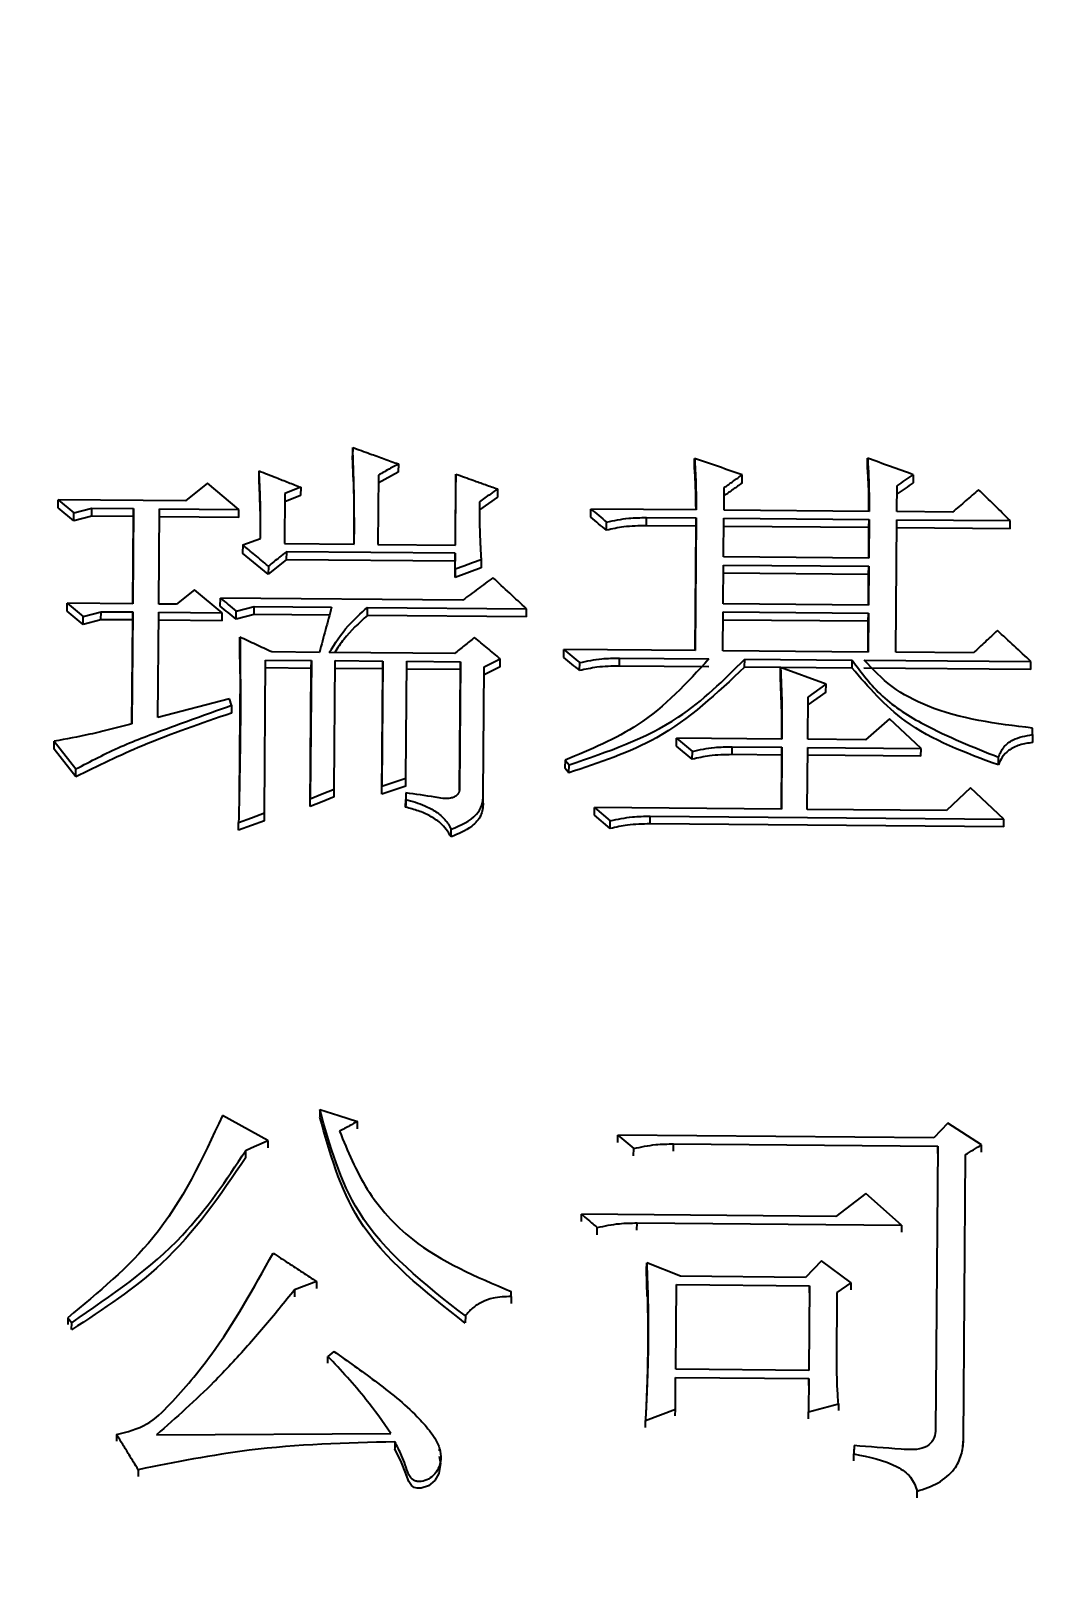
# Model space of a CAD drawing. Header units: millimetres. Extents: x 1726 to 4771, y 590 to 2743.
# Drawn here: x 2483.24 to 2488.79, y 2292.68 to 2301.04 of the extents above; entities that cross this region are included whole.
import ezdxf

# ---------------------------------------------------------------- set-up
doc = ezdxf.new("R2010")
doc.units = ezdxf.units.MM
doc.layers.add('AM_5', color=3, linetype='Continuous', lineweight=25)
doc.styles.add('SLDTEXTSTYLE1', font='txt.shx', dxfattribs={"width": 0.7, "bigfont": 'gbcbig.shx'})
doc.dimstyles.new('SLDDIMSTYLE12$0', dxfattribs={"dimtxt": 12, "dimasz": 10, "dimexe": 0, "dimexo": 0.0625, "dimgap": 0.875, "dimtad": 1, "dimdec": 1, "dimlfac": 1.8, "dimrnd": 1e-09, "dimzin": 12, "dimdsep": 46, "dimtxsty": 'SLDTEXTSTYLE1', "dimcen": 0.09, "dimdle": 8.16, "dimclrd": 3, "dimclre": 3, "dimadec": 0, "dimazin": 3, "dimtfac": 1, "dimtdec": 1, "dimtofl": 0, "dimtmove": 0, "dimatfit": 3, "dimfxl": 0, "dimfrac": 2, "dimtolj": 1, "dimlwd": 5, "dimlwe": 5, "dimarcsym": 0})

# ---------------------------------------------------------------- blocks, each defined once
blk = doc.blocks.new('*D50')
at = {"layer": 'AM_5', "color": 3, "lineweight": 5, "transparency": 16777216}
blk.add_line((2709.5179, 2483.6796), (2315.1182, 2483.6796), dxfattribs=at)
at = {"layer": 'AM_5', "color": 3, "linetype": 'Continuous', "lineweight": 5, "transparency": 16777216}
for p, q in [((2315.1182, 2473.6796), (2315.1182, 2159.8939)), ((2721.1936, 2149.8939), (2315.1182, 2149.8939))]:
    blk.add_line(p, q, dxfattribs=at)
at = {"layer": 'AM_5', "color": 3, "transparency": 16777216}
for points in [[(2313.4515, 2473.6796), (2316.7848, 2473.6796), (2315.1182, 2483.6796)], [(2313.4515, 2159.8939), (2316.7848, 2159.8939), (2315.1182, 2149.8939)]]:
    blk.add_solid(points, dxfattribs=at)
at = {"layer": 'Defpoints', "color": 0, "transparency": 16777216}
for p in [(2709.5804, 2483.6796), (2315.1182, 2149.8939), (2721.2561, 2149.8939)]:
    blk.add_point(p, dxfattribs=at)
at = {"layer": 'AM_5', "color": 0, "transparency": 16777216, "insert": (2300.5289, 2316.7867), "char_height": 12, "attachment_point": 5, "rotation": 90, "style": 'SLDTEXTSTYLE1'}
blk.add_mtext('\\A1;{\\H2.28571x;335}', dxfattribs=at)

msp = doc.modelspace()

# ---------------------------------------------------------------- linework, layer by layer
at = {"color": 7, "linetype": 'Continuous', "lineweight": 25}
for p, q in [((2484.9903, 2298.7758), (2484.9898, 2298.731)), ((2484.9938, 2298.5914), (2484.9898, 2298.731)), ((2485.2385, 2298.6861), (2485.238, 2298.6415)), ((2486.85, 2298.6718), (2486.8505, 2298.7165)), ((2487.7912, 2298.6727), (2487.7917, 2298.7175)), ((2484.1992, 2298.5808), (2484.0795, 2298.4853)), ((2484.3712, 2298.439), (2484.1992, 2298.5808)), ((2484.4805, 2298.604), (2484.481, 2298.6486)), ((2485.1298, 2298.6257), (2485.127, 2298.2483)), ((2485.238, 2298.6415), (2485.1293, 2298.5811)), ((2485.5487, 2298.2448), (2485.5513, 2298.5864)), ((2485.5488, 2298.2448), (2485.5518, 2298.631)), ((2485.5518, 2298.631), (2485.5513, 2298.5864)), ((2487.109, 2298.5822), (2487.1095, 2298.6268)), ((2488.0398, 2298.6278), (2488.0393, 2298.5832)), ((2484.6206, 2298.5247), (2484.6186, 2298.2526)), ((2484.7069, 2298.5146), (2484.6201, 2298.4803)), ((2484.7074, 2298.5591), (2484.6206, 2298.5247)), ((2484.7074, 2298.5591), (2484.7069, 2298.5146)), ((2485.7778, 2298.5057), (2485.6799, 2298.4364)), ((2485.7783, 2298.5502), (2485.7778, 2298.5057)), ((2487.0107, 2298.4347), (2487.0116, 2298.5575)), ((2487.9517, 2298.4269), (2487.9528, 2298.5672)), ((2483.3867, 2298.4467), (2483.3872, 2298.4911)), ((2483.4727, 2298.3759), (2483.3867, 2298.4467)), ((2483.3872, 2298.4911), (2483.4732, 2298.4202)), ((2484.0795, 2298.4853), (2483.3872, 2298.4911)), ((2483.4727, 2298.3759), (2483.4732, 2298.4202)), ((2483.4732, 2298.4202), (2483.5707, 2298.4457)), ((2483.5702, 2298.4014), (2483.5707, 2298.4457)), ((2483.5707, 2298.4457), (2483.7979, 2298.4438)), ((2483.7979, 2298.4438), (2483.794, 2297.9251)), ((2483.7974, 2298.3995), (2483.7979, 2298.4438)), ((2483.9346, 2297.9239), (2483.9385, 2298.4426)), ((2483.9385, 2298.4426), (2484.3712, 2298.439)), ((2486.2854, 2298.3963), (2486.2859, 2298.4407)), ((2486.8592, 2298.4359), (2486.2859, 2298.4407)), ((2487.8003, 2298.4281), (2487.0107, 2298.4347)), ((2488.2546, 2298.4243), (2487.9517, 2298.4269)), ((2483.5702, 2298.4014), (2483.4727, 2298.3759)), ((2483.7974, 2298.3995), (2483.5702, 2298.4014)), ((2483.7938, 2297.9251), (2483.7974, 2298.3995)), ((2484.3707, 2298.3947), (2483.938, 2298.3983)), ((2486.3714, 2298.3255), (2486.3719, 2298.3698)), ((2486.588, 2298.35), (2486.5884, 2298.3943)), ((2486.8584, 2298.3478), (2486.588, 2298.35)), ((2486.5884, 2298.3943), (2486.8589, 2298.3921)), ((2486.8532, 2297.6704), (2486.8584, 2298.3478)), ((2486.8589, 2298.3921), (2486.8534, 2297.6704)), ((2486.8584, 2298.3478), (2486.8589, 2298.3921)), ((2487.0087, 2298.18), (2487.0103, 2298.3908)), ((2487.7995, 2298.3399), (2487.0098, 2298.3465)), ((2487.0103, 2298.3908), (2487.8, 2298.3842)), ((2487.7982, 2298.1734), (2487.7995, 2298.3399)), ((2487.8, 2298.3842), (2487.7984, 2298.1734)), ((2487.7995, 2298.3399), (2487.8, 2298.3842)), ((2487.9459, 2297.6614), (2487.9514, 2298.383)), ((2488.5675, 2298.3336), (2487.9509, 2298.3387)), ((2487.9514, 2298.383), (2488.568, 2298.3779)), ((2488.5675, 2298.3336), (2488.568, 2298.3779)), ((2484.3914, 2298.2457), (2484.3909, 2298.2016)), ((2484.3914, 2298.2457), (2484.489, 2298.28)), ((2484.6186, 2298.2526), (2484.9972, 2298.2494)), ((2485.127, 2298.2483), (2485.5488, 2298.2448)), ((2484.5306, 2298.0863), (2484.3909, 2298.2016)), ((2484.6286, 2298.1645), (2484.5306, 2298.0863)), ((2484.6291, 2298.2085), (2484.6286, 2298.1645)), ((2485.548, 2298.1568), (2484.6286, 2298.1645)), ((2485.5485, 2298.2009), (2484.6291, 2298.2085)), ((2485.5478, 2298.113), (2485.5485, 2298.2009)), ((2485.5485, 2298.2009), (2485.548, 2298.1568)), ((2485.6889, 2298.1646), (2485.6884, 2298.1206)), ((2487.7984, 2298.1734), (2487.0087, 2298.18)), ((2484.5311, 2298.1302), (2484.5306, 2298.0863)), ((2485.5473, 2298.069), (2485.548, 2298.1568)), ((2485.6884, 2298.1206), (2485.5473, 2298.069)), ((2485.5478, 2298.113), (2485.5473, 2298.069)), ((2487.0068, 2297.9248), (2487.0084, 2298.136)), ((2487.7975, 2298.0855), (2487.0079, 2298.092)), ((2487.0084, 2298.136), (2487.798, 2298.1295)), ((2487.7963, 2297.9182), (2487.7975, 2298.0855)), ((2487.798, 2298.1295), (2487.7964, 2297.9182)), ((2487.7975, 2298.0855), (2487.798, 2298.1295)), ((2484.1299, 2298.0015), (2484.0319, 2297.9231)), ((2484.2804, 2297.877), (2484.1299, 2298.0015)), ((2483.437, 2297.928), (2483.523, 2297.8568)), ((2483.794, 2297.9251), (2483.437, 2297.928)), ((2484.0319, 2297.9231), (2483.9346, 2297.9239)), ((2484.2697, 2297.9126), (2484.2702, 2297.9563)), ((2485.5898, 2297.9454), (2484.2702, 2297.9563)), ((2484.4532, 2297.8671), (2484.4537, 2297.9108)), ((2484.4537, 2297.9108), (2484.8756, 2297.9073)), ((2487.7964, 2297.9182), (2487.0068, 2297.9248)), ((2483.5225, 2297.8132), (2483.4365, 2297.8844)), ((2483.5225, 2297.8132), (2483.523, 2297.8568)), ((2483.6201, 2297.8388), (2483.5225, 2297.8132)), ((2483.523, 2297.8568), (2483.6205, 2297.8824)), ((2483.6201, 2297.8388), (2483.6206, 2297.8824)), ((2483.7931, 2297.8374), (2483.6201, 2297.8388)), ((2483.6205, 2297.8824), (2483.7936, 2297.881)), ((2483.7888, 2297.2717), (2483.7931, 2297.8374)), ((2483.7936, 2297.881), (2483.789, 2297.2718)), ((2483.7931, 2297.8374), (2483.7936, 2297.881)), ((2483.9299, 2297.306), (2483.9342, 2297.8798)), ((2484.2799, 2297.8334), (2483.9338, 2297.8362)), ((2483.9342, 2297.8798), (2484.2804, 2297.877)), ((2484.3557, 2297.8415), (2484.3562, 2297.8851)), ((2484.4532, 2297.8671), (2484.3557, 2297.8415)), ((2484.8638, 2297.8637), (2484.4532, 2297.8671)), ((2485.0699, 2297.862), (2485.0704, 2297.9056)), ((2485.9351, 2297.8548), (2485.0699, 2297.862)), ((2485.0704, 2297.9056), (2485.9356, 2297.8985)), ((2485.9351, 2297.8548), (2485.9356, 2297.8985)), ((2487.0048, 2297.6692), (2487.0064, 2297.8808)), ((2487.7956, 2297.8306), (2487.006, 2297.8371)), ((2487.0064, 2297.8808), (2487.7961, 2297.8742)), ((2487.7943, 2297.6626), (2487.7956, 2297.8306)), ((2487.7961, 2297.8742), (2487.7945, 2297.6626)), ((2487.7956, 2297.8306), (2487.7961, 2297.8742)), ((2484.3762, 2297.7005), (2484.3767, 2297.7439)), ((2484.3771, 2297.5439), (2484.3762, 2297.7005)), ((2484.8088, 2297.6609), (2484.5492, 2297.6631)), ((2485.5444, 2297.6548), (2484.8629, 2297.6605)), ((2486.139, 2297.633), (2486.1395, 2297.6764)), ((2486.8534, 2297.6704), (2486.1395, 2297.6764)), ((2487.7945, 2297.6626), (2487.0048, 2297.6692)), ((2488.3678, 2297.6579), (2487.9459, 2297.6614)), ((2484.5101, 2296.7872), (2484.5164, 2297.6192)), ((2484.7647, 2297.5739), (2484.5159, 2297.576)), ((2484.5164, 2297.6192), (2484.7652, 2297.6172)), ((2484.7652, 2297.6172), (2484.7595, 2296.865)), ((2484.7647, 2297.5739), (2484.7652, 2297.6172)), ((2484.8897, 2296.9171), (2484.895, 2297.6161)), ((2484.895, 2297.6161), (2485.1546, 2297.6139)), ((2485.1546, 2297.6139), (2485.1494, 2296.9327)), ((2485.1541, 2297.5707), (2485.1546, 2297.6139)), ((2485.2796, 2296.9759), (2485.2844, 2297.6129)), ((2485.2844, 2297.6129), (2485.5765, 2297.6104)), ((2485.5765, 2297.6104), (2485.5711, 2296.9115)), ((2485.576, 2297.5672), (2485.5765, 2297.6104)), ((2485.7007, 2296.8838), (2485.7061, 2297.5829)), ((2485.7925, 2297.583), (2485.7056, 2297.5396)), ((2485.7925, 2297.583), (2485.7929, 2297.6263)), ((2486.225, 2297.5618), (2486.2255, 2297.605)), ((2486.4415, 2297.5864), (2486.442, 2297.6297)), ((2486.9283, 2297.5824), (2486.4415, 2297.5864)), ((2486.442, 2297.6297), (2486.9287, 2297.6257)), ((2487.123, 2297.5808), (2487.1235, 2297.6241)), ((2487.7071, 2297.5759), (2487.123, 2297.5808)), ((2487.1235, 2297.6241), (2487.7076, 2297.6192)), ((2487.3174, 2297.5351), (2487.3179, 2297.5783)), ((2487.566, 2297.488), (2487.3179, 2297.5783)), ((2487.7071, 2297.5759), (2487.7076, 2297.6192)), ((2488.6806, 2297.5678), (2487.7721, 2297.5754)), ((2487.7726, 2297.6187), (2488.6811, 2297.6111)), ((2488.6806, 2297.5678), (2488.6811, 2297.6111)), ((2484.3776, 2297.5474), (2484.3725, 2296.88)), ((2484.759, 2296.8227), (2484.7647, 2297.5739)), ((2485.1541, 2297.5707), (2484.8945, 2297.5728)), ((2485.1489, 2296.8903), (2485.1541, 2297.5707)), ((2485.576, 2297.5672), (2485.2839, 2297.5696)), ((2485.571, 2296.9109), (2485.576, 2297.5672)), ((2484.3201, 2297.4089), (2483.9299, 2297.306)), ((2484.3306, 2297.3734), (2484.3201, 2297.4089)), ((2487.4663, 2297.1881), (2487.4681, 2297.4181)), ((2487.5655, 2297.4448), (2487.4676, 2297.375)), ((2487.4681, 2297.4181), (2487.566, 2297.488)), ((2487.5655, 2297.4448), (2487.566, 2297.488)), ((2484.3306, 2297.3734), (2484.3302, 2297.3305)), ((2487.9107, 2297.2995), (2487.78, 2297.1855)), ((2488.0826, 2297.1387), (2487.9107, 2297.2995)), ((2488.6889, 2297.2134), (2488.6892, 2297.2488)), ((2483.3659, 2297.1352), (2483.3664, 2297.1779)), ((2483.3664, 2297.1779), (2483.4838, 2297.0268)), ((2486.7519, 2297.1513), (2486.7524, 2297.194)), ((2486.7524, 2297.194), (2486.8384, 2297.1225)), ((2487.3257, 2297.1893), (2486.7524, 2297.194)), ((2487.78, 2297.1855), (2487.4663, 2297.1881)), ((2488.6889, 2297.2134), (2488.6884, 2297.1706)), ((2483.4834, 2296.9843), (2483.3659, 2297.1352)), ((2486.1457, 2297.0751), (2486.1452, 2297.0325)), ((2486.1457, 2297.0751), (2486.1671, 2297.0484)), ((2486.8379, 2297.0799), (2486.7519, 2297.1513)), ((2486.8379, 2297.0799), (2486.8384, 2297.1225)), ((2487.0545, 2297.1046), (2487.0549, 2297.1473)), ((2487.3249, 2297.1023), (2487.0545, 2297.1046)), ((2487.0549, 2297.1473), (2487.3254, 2297.145)), ((2487.3227, 2296.8082), (2487.3249, 2297.1023)), ((2487.3254, 2297.145), (2487.3228, 2296.8082)), ((2487.3249, 2297.1023), (2487.3254, 2297.145)), ((2487.4634, 2296.807), (2487.466, 2297.1439)), ((2488.0821, 2297.0961), (2487.4655, 2297.1012)), ((2487.466, 2297.1439), (2488.0826, 2297.1387)), ((2488.0821, 2297.0961), (2488.0826, 2297.1387)), ((2488.5036, 2297.0483), (2488.5041, 2297.091)), ((2483.4834, 2296.9843), (2483.4838, 2297.0268)), ((2486.1667, 2297.0058), (2486.1671, 2297.0484)), ((2484.8892, 2296.8747), (2484.8897, 2296.9171)), ((2485.2791, 2296.9335), (2485.1489, 2296.8903)), ((2485.1489, 2296.8903), (2485.1494, 2296.9327)), ((2485.2791, 2296.9335), (2485.2796, 2296.9759)), ((2488.3514, 2296.9238), (2488.2206, 2296.8007)), ((2488.534, 2296.7537), (2488.3514, 2296.9238)), ((2484.759, 2296.8227), (2484.7595, 2296.865)), ((2485.2782, 2296.8184), (2485.2787, 2296.8606)), ((2485.279, 2296.8961), (2485.2785, 2296.8538)), ((2485.279, 2296.8961), (2485.2787, 2296.8606)), ((2485.7003, 2296.8414), (2485.7007, 2296.8838)), ((2484.5096, 2296.745), (2484.5101, 2296.7872)), ((2486.3055, 2296.7744), (2486.306, 2296.8166)), ((2486.3915, 2296.7027), (2486.3055, 2296.7744)), ((2486.306, 2296.8166), (2486.392, 2296.7449)), ((2487.3228, 2296.8082), (2486.306, 2296.8166)), ((2486.3915, 2296.7027), (2486.392, 2296.7449)), ((2486.6081, 2296.7275), (2486.6085, 2296.7697)), ((2486.6085, 2296.7697), (2488.534, 2296.7537)), ((2488.2206, 2296.8007), (2487.4634, 2296.807)), ((2488.5335, 2296.7116), (2488.534, 2296.7537)), ((2484.3686, 2296.6929), (2484.369, 2296.735)), ((2485.5258, 2296.6567), (2485.5263, 2296.6988)), ((2488.5335, 2296.7116), (2486.6081, 2296.7275)), ((2484.8115, 2295.173), (2484.811, 2295.1332)), ((2484.5289, 2295.0048), (2484.2812, 2295.1415)), ((2485.016, 2295.0688), (2485.0165, 2295.1085)), ((2488.2293, 2295.0998), (2488.1529, 2295.0197)), ((2488.4122, 2294.9816), (2488.2293, 2295.0998)), ((2484.5289, 2295.0048), (2484.5284, 2294.9653)), ((2486.4326, 2294.9944), (2486.433, 2295.0339)), ((2486.433, 2295.0339), (2486.519, 2294.9614)), ((2488.1529, 2295.0197), (2486.433, 2295.0339)), ((2486.7351, 2294.947), (2486.7355, 2294.9865)), ((2486.7355, 2294.9865), (2488.1742, 2294.9746)), ((2484.409, 2294.9125), (2484.4094, 2294.9519)), ((2486.5186, 2294.9219), (2486.519, 2294.9614)), ((2488.1742, 2294.9746), (2488.1623, 2293.423)), ((2488.1737, 2294.9351), (2488.1742, 2294.9746)), ((2488.3134, 2293.3764), (2488.3253, 2294.9284)), ((2488.4118, 2294.9421), (2488.4122, 2294.9816)), ((2487.7828, 2294.7172), (2487.6196, 2294.5926)), ((2487.9762, 2294.5446), (2487.7828, 2294.7172)), ((2486.2346, 2294.5653), (2486.235, 2294.6041)), ((2487.6196, 2294.5926), (2486.235, 2294.6041)), ((2486.3205, 2294.4927), (2486.321, 2294.5314)), ((2486.5371, 2294.5178), (2486.5375, 2294.5566)), ((2486.5375, 2294.5566), (2487.9762, 2294.5446)), ((2487.9762, 2294.5446), (2487.9757, 2294.5059)), ((2486.5895, 2294.3009), (2486.59, 2294.3399)), ((2486.7733, 2294.2663), (2486.59, 2294.3399)), ((2487.542, 2294.3501), (2487.4548, 2294.2606)), ((2487.7033, 2294.2315), (2487.542, 2294.3501)), ((2484.7935, 2294.2376), (2484.6741, 2294.1935)), ((2484.7935, 2294.2376), (2484.793, 2294.1994)), ((2486.5933, 2294.1573), (2486.5895, 2294.3009)), ((2487.4548, 2294.2606), (2486.7733, 2294.2663)), ((2487.6272, 2294.178), (2487.7033, 2294.2315)), ((2487.7029, 2294.1933), (2487.7033, 2294.2315)), ((2484.6741, 2294.1935), (2484.6737, 2294.1554)), ((2485.853, 2294.1566), (2485.8525, 2294.1186)), ((2485.853, 2294.1566), (2485.8532, 2294.1837)), ((2486.7478, 2293.7607), (2486.7513, 2294.2214)), ((2486.7513, 2294.2214), (2487.476, 2294.2153)), ((2487.476, 2294.2153), (2487.4725, 2293.7547)), ((2487.4756, 2294.1772), (2487.476, 2294.2153)), ((2487.6243, 2293.7986), (2487.6272, 2294.178)), ((2483.4397, 2294.0412), (2483.4612, 2294.014)), ((2483.4607, 2293.9762), (2483.4612, 2294.014)), ((2485.6033, 2294.0504), (2485.6029, 2294.0125)), ((2484.8548, 2293.7932), (2484.8552, 2293.8307)), ((2484.8879, 2293.8575), (2484.8552, 2293.8307)), ((2487.4725, 2293.7547), (2486.7478, 2293.7607)), ((2486.7461, 2293.5435), (2486.7474, 2293.7155)), ((2486.7474, 2293.7155), (2487.4722, 2293.7094)), ((2487.4722, 2293.7094), (2487.4708, 2293.5284)), ((2487.4717, 2293.6721), (2487.4722, 2293.7094)), ((2487.4708, 2293.5284), (2487.6334, 2293.5723)), ((2487.6334, 2293.5723), (2487.6329, 2293.5353)), ((2486.5829, 2293.4445), (2486.5834, 2293.4814)), ((2486.5834, 2293.4814), (2486.7461, 2293.5435)), ((2486.7457, 2293.5065), (2486.7461, 2293.5435)), ((2487.4703, 2293.4914), (2487.4708, 2293.5284)), ((2483.7053, 2293.4056), (2483.7048, 2293.3689)), ((2483.9216, 2293.4038), (2485.1982, 2293.4113)), ((2485.2195, 2293.3658), (2485.2191, 2293.3292)), ((2485.463, 2293.3163), (2485.4631, 2293.3258)), ((2487.7182, 2293.3451), (2487.7177, 2293.3084)), ((2487.7182, 2293.3451), (2487.7178, 2293.2998)), ((2488.3129, 2293.3396), (2488.3134, 2293.3764)), ((2487.7174, 2293.2632), (2487.7178, 2293.2998)), ((2483.8228, 2293.2142), (2483.8224, 2293.1778)), ((2488.062, 2293.061), (2488.0624, 2293.0973))]:
    msp.add_line(p, q, dxfattribs=at)
at = {"color": 7, "linetype": 'Continuous', "lineweight": 25, "flags": 128}
for points in [[(2484.3707, 2298.3947), (2484.3709, 2298.4169), (2484.3712, 2298.439)], [(2485.6889, 2298.1646), (2485.6426, 2298.1476), (2485.5952, 2298.1303), (2485.5478, 2298.113)], [(2483.4365, 2297.8844), (2483.4366, 2297.8953), (2483.4368, 2297.9062), (2483.4369, 2297.9171), (2483.437, 2297.928)], [(2484.3562, 2297.8851), (2484.4049, 2297.898), (2484.4537, 2297.9108)], [(2484.2799, 2297.8334), (2484.28, 2297.8444), (2484.2802, 2297.8607), (2484.2804, 2297.877)], [(2485.7061, 2297.5829), (2485.7495, 2297.6046), (2485.7929, 2297.6263)], [(2486.1452, 2297.0325), (2486.156, 2297.0192), (2486.1667, 2297.0058)], [(2484.7595, 2296.865), (2484.8246, 2296.891), (2484.8897, 2296.9171)], [(2485.1494, 2296.9327), (2485.2145, 2296.9543), (2485.2796, 2296.9759)], [(2484.8892, 2296.8747), (2484.8241, 2296.8487), (2484.759, 2296.8227)], [(2484.5096, 2296.745), (2484.4391, 2296.719), (2484.3686, 2296.6929)], [(2484.369, 2296.735), (2484.4396, 2296.7611), (2484.5101, 2296.7872)], [(2484.8115, 2295.173), (2484.914, 2295.1408), (2485.0165, 2295.1085)], [(2484.4095, 2294.9519), (2484.4545, 2294.9719), (2484.4917, 2294.9884), (2484.5289, 2295.0048)], [(2483.4397, 2294.0412), (2483.4396, 2294.0272), (2483.4394, 2294.0149), (2483.4393, 2294.0034)], [(2485.4607, 2293.2875), (2485.4686, 2293.2485), (2485.4593, 2293.1929), (2485.4373, 2293.1546), (2485.4018, 2293.1259), (2485.3631, 2293.113), (2485.3412, 2293.1129), (2485.3241, 2293.1179), (2485.3099, 2293.1282), (2485.2954, 2293.1492), (2485.2756, 2293.2028), (2485.2559, 2293.2528), (2485.2191, 2293.3281), (2485.2191, 2293.3281)]]:
    msp.add_lwpolyline(points, dxfattribs=at)
at = {"color": 7, "linetype": 'Continuous', "lineweight": 25}
for points, knots in [([(2484.9972, 2298.2494), (2484.9972, 2298.2525), (2484.9972, 2298.2588), (2484.9973, 2298.2682), (2484.9974, 2298.2775), (2484.9974, 2298.2869), (2484.9975, 2298.2963), (2484.9976, 2298.3056), (2484.9976, 2298.3135), (2484.9976, 2298.3213), (2484.9977, 2298.3291), (2484.9977, 2298.3384), (2484.9978, 2298.3463), (2484.9978, 2298.3541), (2484.9978, 2298.3619), (2484.9979, 2298.3712), (2484.9979, 2298.379), (2484.9979, 2298.3868), (2484.9979, 2298.3946), (2484.9979, 2298.404), (2484.9979, 2298.4118), (2484.9979, 2298.4196), (2484.9979, 2298.4274), (2484.9979, 2298.4368), (2484.9979, 2298.4446), (2484.9978, 2298.4524), (2484.9978, 2298.4602), (2484.9977, 2298.4696), (2484.9977, 2298.4774), (2484.9976, 2298.4852), (2484.9975, 2298.493), (2484.9975, 2298.5023), (2484.9973, 2298.5117), (2484.9972, 2298.5195), (2484.9971, 2298.5273), (2484.997, 2298.5351), (2484.9969, 2298.5429), (2484.9967, 2298.5507), (2484.9966, 2298.5584), (2484.9964, 2298.5678), (2484.9962, 2298.5772), (2484.996, 2298.5849), (2484.9959, 2298.5927), (2484.9957, 2298.6005), (2484.9955, 2298.6099), (2484.9953, 2298.6177), (2484.995, 2298.6255), (2484.9948, 2298.6332), (2484.9946, 2298.6426), (2484.9944, 2298.6504), (2484.9941, 2298.6582), (2484.9939, 2298.666), (2484.9936, 2298.6753), (2484.9934, 2298.6831), (2484.9931, 2298.6909), (2484.9929, 2298.6987), (2484.9926, 2298.708), (2484.9923, 2298.7158), (2484.9921, 2298.7236), (2484.9918, 2298.7314), (2484.9915, 2298.7407), (2484.9913, 2298.7485), (2484.991, 2298.7563), (2484.9907, 2298.7648), (2484.9905, 2298.7719), (2484.9903, 2298.7758)], [0, 0, 0, 0, 0.017776, 0.035552, 0.053328, 0.071104, 0.08888, 0.106656, 0.124432, 0.13332, 0.151096, 0.168872, 0.186648, 0.195536, 0.213312, 0.231088, 0.248863, 0.257751, 0.275527, 0.293303, 0.311079, 0.319967, 0.337743, 0.355519, 0.373295, 0.382183, 0.399959, 0.417735, 0.435511, 0.444399, 0.462175, 0.479951, 0.497727, 0.515503, 0.524391, 0.542167, 0.559943, 0.568831, 0.586607, 0.604383, 0.622159, 0.639935, 0.648823, 0.666599, 0.684375, 0.702151, 0.711039, 0.728814, 0.74659, 0.764366, 0.773254, 0.79103, 0.808806, 0.826582, 0.83547, 0.853246, 0.871022, 0.888798, 0.897686, 0.915462, 0.933238, 0.951014, 0.959902, 0.977678, 1, 1, 1, 1]), ([(2484.9903, 2298.7758), (2485.0216, 2298.7645), (2485.0786, 2298.7439), (2485.1613, 2298.714), (2485.2127, 2298.6954), (2485.2385, 2298.6861)], [0, 0, 0, 0, 0.377751, 0.688875, 1, 1, 1, 1]), ([(2485.2385, 2298.6861), (2485.2243, 2298.6783), (2485.1992, 2298.6643), (2485.1629, 2298.6441), (2485.1409, 2298.6318), (2485.1298, 2298.6257)], [0, 0, 0, 0, 0.390452, 0.695225, 1, 1, 1, 1]), ([(2486.8583, 2298.4359), (2486.8582, 2298.4514), (2486.8579, 2298.4985), (2486.8557, 2298.5771), (2486.8519, 2298.6402), (2486.85, 2298.6718)], [0, 0, 0, 0, 0.196075, 0.597924, 1, 1, 1, 1]), ([(2486.8505, 2298.7165), (2486.8523, 2298.6864), (2486.8561, 2298.6246), (2486.8587, 2298.5311), (2486.8591, 2298.4677), (2486.8592, 2298.4359)], [0, 0, 0, 0, 0.32278, 0.661317, 1, 1, 1, 1]), ([(2487.1095, 2298.6268), (2487.0663, 2298.6417), (2486.98, 2298.6717), (2486.8937, 2298.7016), (2486.8505, 2298.7165)], [0, 0, 0, 0, 0.499999, 1, 1, 1, 1]), ([(2487.7996, 2298.4281), (2487.7995, 2298.4443), (2487.7994, 2298.4932), (2487.7976, 2298.5748), (2487.7933, 2298.6401), (2487.7912, 2298.6727)], [0, 0, 0, 0, 0.198291, 0.598982, 1, 1, 1, 1]), ([(2487.7917, 2298.7175), (2487.7937, 2298.6866), (2487.7979, 2298.623), (2487.8001, 2298.5265), (2487.8002, 2298.4609), (2487.8003, 2298.4281)], [0, 0, 0, 0, 0.3207986, 0.6603196, 1, 1, 1, 1]), ([(2488.0398, 2298.6278), (2487.9984, 2298.6428), (2487.9157, 2298.6727), (2487.833, 2298.7025), (2487.7917, 2298.7175)], [0, 0, 0, 0, 0.499999, 1, 1, 1, 1]), ([(2484.4886, 2298.2798), (2484.4886, 2298.3006), (2484.4889, 2298.3567), (2484.487, 2298.4648), (2484.4829, 2298.552), (2484.4805, 2298.604)], [0, 0, 0, 0, 0.1914805, 0.5184596, 1, 1, 1, 1]), ([(2484.489, 2298.28), (2484.4892, 2298.3154), (2484.4895, 2298.3861), (2484.4875, 2298.5091), (2484.4834, 2298.5965), (2484.481, 2298.6486)], [0, 0, 0, 0, 0.287575, 0.575167, 1, 1, 1, 1]), ([(2484.481, 2298.6486), (2484.5118, 2298.6364), (2484.5649, 2298.6154), (2484.6404, 2298.5856), (2484.6851, 2298.5679), (2484.7074, 2298.5591)], [0, 0, 0, 0, 0.408301, 0.70415, 1, 1, 1, 1]), ([(2484.9942, 2298.5919), (2484.9943, 2298.5897), (2484.9945, 2298.5812), (2484.9958, 2298.5257), (2484.9971, 2298.438), (2484.9973, 2298.3483), (2484.9971, 2298.2941), (2484.997, 2298.2673), (2484.997, 2298.2542), (2484.9969, 2298.2494)], [0, 0, 0, 0, 0.036256, 0.14385, 0.520728, 0.791129, 0.900547, 0.9641, 1, 1, 1, 1]), ([(2485.5518, 2298.631), (2485.5831, 2298.6198), (2485.6365, 2298.6008), (2485.712, 2298.5738), (2485.7562, 2298.5581), (2485.7783, 2298.5502)], [0, 0, 0, 0, 0.4145168, 0.7072578, 1, 1, 1, 1]), ([(2487.109, 2298.5822), (2487.0927, 2298.5706), (2487.0601, 2298.5476), (2487.0275, 2298.5246), (2487.0112, 2298.5131)], [0, 0, 0, 0, 0.500822, 1, 1, 1, 1]), ([(2487.0116, 2298.5575), (2487.0279, 2298.569), (2487.0605, 2298.5921), (2487.0932, 2298.6152), (2487.1095, 2298.6268)], [0, 0, 0, 0, 0.500001, 1, 1, 1, 1]), ([(2488.0393, 2298.5832), (2488.0248, 2298.5731), (2487.9958, 2298.553), (2487.9669, 2298.5328), (2487.9525, 2298.5228)], [0, 0, 0, 0, 0.500927, 1, 1, 1, 1]), ([(2487.9528, 2298.5672), (2487.9673, 2298.5773), (2487.9963, 2298.5975), (2488.0253, 2298.6177), (2488.0398, 2298.6278)], [0, 0, 0, 0, 0.500001, 1, 1, 1, 1]), ([(2485.7783, 2298.5502), (2485.7653, 2298.5409), (2485.7424, 2298.5247), (2485.7098, 2298.5016), (2485.6902, 2298.4878), (2485.6804, 2298.4808)], [0, 0, 0, 0, 0.400149, 0.700074, 1, 1, 1, 1]), ([(2488.3961, 2298.546), (2488.3726, 2298.5257), (2488.3254, 2298.4852), (2488.2782, 2298.4446), (2488.2546, 2298.4243)], [0, 0, 0, 0, 0.5, 1, 1, 1, 1]), ([(2488.568, 2298.3779), (2488.5393, 2298.4059), (2488.4821, 2298.462), (2488.4248, 2298.518), (2488.3961, 2298.546)], [0, 0, 0, 0, 0.5, 1, 1, 1, 1]), ([(2485.6804, 2298.4808), (2485.6802, 2298.4413), (2485.6799, 2298.3994), (2485.6806, 2298.3549), (2485.6807, 2298.3451), (2485.6809, 2298.3352), (2485.6812, 2298.3253), (2485.6814, 2298.3179), (2485.6817, 2298.308), (2485.6821, 2298.2981), (2485.6826, 2298.2858), (2485.683, 2298.2759), (2485.6834, 2298.2661), (2485.6839, 2298.2562), (2485.6844, 2298.2463), (2485.6849, 2298.2364), (2485.6854, 2298.2265), (2485.6858, 2298.2179), (2485.6862, 2298.2105), (2485.6865, 2298.2056), (2485.6869, 2298.1994), (2485.6873, 2298.192), (2485.6876, 2298.1858), (2485.6879, 2298.1809), (2485.6882, 2298.1763), (2485.6885, 2298.1709), (2485.6887, 2298.1667), (2485.6889, 2298.1646)], [0, 0, 0, 0, 0.37469, 0.398108, 0.421525, 0.468361, 0.491779, 0.515196, 0.538614, 0.58545, 0.608867, 0.655703, 0.67912, 0.702538, 0.749374, 0.772791, 0.796209, 0.843045, 0.854753, 0.866462, 0.88988, 0.913298, 0.936715, 0.948424, 0.960133, 0.980067, 1, 1, 1, 1]), ([(2486.2859, 2298.4407), (2486.3003, 2298.4289), (2486.3289, 2298.4052), (2486.3576, 2298.3816), (2486.3719, 2298.3698)], [0, 0, 0, 0, 0.5, 1, 1, 1, 1]), ([(2486.3714, 2298.3255), (2486.3571, 2298.3373), (2486.3284, 2298.3609), (2486.2998, 2298.3845), (2486.2854, 2298.3963)], [0, 0, 0, 0, 0.4999977, 1, 1, 1, 1]), ([(2486.588, 2298.35), (2486.5469, 2298.3493), (2486.4736, 2298.348), (2486.4026, 2298.3324), (2486.3714, 2298.3255)], [0, 0, 0, 0, 0.561085, 1, 1, 1, 1]), ([(2486.3719, 2298.3698), (2486.4117, 2298.3782), (2486.483, 2298.3932), (2486.5562, 2298.394), (2486.5884, 2298.3943)], [0, 0, 0, 0, 0.558835, 1, 1, 1, 1]), ([(2484.5311, 2298.1302), (2484.5187, 2298.1404), (2484.4939, 2298.1609), (2484.4473, 2298.1994), (2484.4131, 2298.2277), (2484.3914, 2298.2457)], [0, 0, 0, 0, 0.266243, 0.532487, 1, 1, 1, 1]), ([(2484.6291, 2298.2085), (2484.6165, 2298.1985), (2484.5939, 2298.1804), (2484.5613, 2298.1543), (2484.5412, 2298.1382), (2484.5311, 2298.1302)], [0, 0, 0, 0, 0.384576, 0.692287, 1, 1, 1, 1]), ([(2485.753, 2298.0673), (2485.7258, 2298.047), (2485.6714, 2298.0063), (2485.617, 2297.9657), (2485.5898, 2297.9454)], [0, 0, 0, 0, 0.499999, 1, 1, 1, 1]), ([(2485.9356, 2297.8985), (2485.9052, 2297.9266), (2485.8443, 2297.9829), (2485.7835, 2298.0391), (2485.753, 2298.0673)], [0, 0, 0, 0, 0.5, 1, 1, 1, 1]), ([(2484.3557, 2297.8415), (2484.3413, 2297.8534), (2484.3127, 2297.8771), (2484.284, 2297.9008), (2484.2697, 2297.9126)], [0, 0, 0, 0, 0.499998, 1, 1, 1, 1]), ([(2484.2702, 2297.9563), (2484.2845, 2297.9445), (2484.3132, 2297.9207), (2484.3418, 2297.897), (2484.3562, 2297.8851)], [0, 0, 0, 0, 0.499999, 1, 1, 1, 1]), ([(2484.8756, 2297.9073), (2484.8645, 2297.8662), (2484.8422, 2297.7842), (2484.8199, 2297.702), (2484.8088, 2297.6609)], [0, 0, 0, 0, 0.5, 1, 1, 1, 1]), ([(2484.8629, 2297.6605), (2484.8947, 2297.7106), (2484.952, 2297.8007), (2485.034, 2297.8734), (2485.0704, 2297.9056)], [0, 0, 0, 0, 0.556261, 1, 1, 1, 1]), ([(2485.0699, 2297.862), (2485.0242, 2297.8206), (2484.9563, 2297.7592), (2484.9079, 2297.6846), (2484.8921, 2297.6602)], [0, 0, 0, 0, 0.673633, 1, 1, 1, 1]), ([(2484.3767, 2297.7439), (2484.3773, 2297.681), (2484.3792, 2297.482), (2484.3792, 2297.1459), (2484.3724, 2296.872), (2484.369, 2296.735)], [0, 0, 0, 0, 0.18758, 0.593728, 1, 1, 1, 1]), ([(2484.5492, 2297.6631), (2484.5205, 2297.6766), (2484.463, 2297.7035), (2484.4055, 2297.7305), (2484.3767, 2297.7439)], [0, 0, 0, 0, 0.5, 1, 1, 1, 1]), ([(2488.6811, 2297.6111), (2488.6507, 2297.6393), (2488.5898, 2297.6957), (2488.5289, 2297.7521), (2488.4985, 2297.7802)], [0, 0, 0, 0, 0.5, 1, 1, 1, 1]), ([(2485.6532, 2297.7421), (2485.6351, 2297.7276), (2485.5988, 2297.6985), (2485.5625, 2297.6694), (2485.5444, 2297.6548)], [0, 0, 0, 0, 0.500002, 1, 1, 1, 1]), ([(2485.7929, 2297.6263), (2485.7697, 2297.6456), (2485.7231, 2297.6842), (2485.6765, 2297.7228), (2485.6532, 2297.7421)], [0, 0, 0, 0, 0.499999, 1, 1, 1, 1]), ([(2486.1395, 2297.6764), (2486.1538, 2297.6645), (2486.1825, 2297.6407), (2486.2112, 2297.6169), (2486.2255, 2297.605)], [0, 0, 0, 0, 0.5, 1, 1, 1, 1]), ([(2486.225, 2297.5618), (2486.2107, 2297.5737), (2486.182, 2297.5974), (2486.1533, 2297.6211), (2486.139, 2297.633)], [0, 0, 0, 0, 0.499998, 1, 1, 1, 1]), ([(2486.9287, 2297.6257), (2486.8092, 2297.4957), (2486.5922, 2297.2597), (2486.2841, 2297.1323), (2486.1457, 2297.0751)], [0, 0, 0, 0, 0.551009, 1, 1, 1, 1]), ([(2487.123, 2297.5808), (2486.9728, 2297.4391), (2486.7006, 2297.1824), (2486.3319, 2297.0605), (2486.1667, 2297.0058)], [0, 0, 0, 0, 0.551806, 1, 1, 1, 1]), ([(2486.1671, 2297.0484), (2486.3767, 2297.1203), (2486.7461, 2297.2471), (2487.0095, 2297.5102), (2487.1235, 2297.6241)], [0, 0, 0, 0, 0.567388, 1, 1, 1, 1]), ([(2486.4415, 2297.5864), (2486.4004, 2297.5857), (2486.3272, 2297.5844), (2486.2562, 2297.5687), (2486.225, 2297.5618)], [0, 0, 0, 0, 0.561085, 1, 1, 1, 1]), ([(2486.2255, 2297.605), (2486.2653, 2297.6135), (2486.3366, 2297.6286), (2486.4097, 2297.6294), (2486.442, 2297.6297)], [0, 0, 0, 0, 0.558835, 1, 1, 1, 1]), ([(2487.3179, 2297.5783), (2487.3208, 2297.5136), (2487.3251, 2297.4165), (2487.3259, 2297.2867), (2487.3258, 2297.2218), (2487.3257, 2297.1893)], [0, 0, 0, 0, 0.4997982, 0.749887, 1, 1, 1, 1]), ([(2488.5036, 2297.0483), (2488.3231, 2297.1146), (2488.0065, 2297.2309), (2487.7971, 2297.4722), (2487.7071, 2297.5759)], [0, 0, 0, 0, 0.570125, 1, 1, 1, 1]), ([(2487.7076, 2297.6192), (2487.7587, 2297.5502), (2487.8623, 2297.4101), (2488.143, 2297.2345), (2488.3666, 2297.1456), (2488.5041, 2297.091)], [0, 0, 0, 0, 0.271719, 0.55196, 1, 1, 1, 1]), ([(2488.6892, 2297.2488), (2488.493, 2297.2729), (2488.2213, 2297.3063), (2487.9184, 2297.4662), (2487.8208, 2297.5683), (2487.7726, 2297.6187)], [0, 0, 0, 0, 0.568218, 0.786772, 1, 1, 1, 1]), ([(2487.3252, 2297.1893), (2487.3253, 2297.2075), (2487.3253, 2297.2581), (2487.3246, 2297.3735), (2487.3203, 2297.4705), (2487.3174, 2297.5351)], [0, 0, 0, 0, 0.157657, 0.438757, 1, 1, 1, 1]), ([(2484.3302, 2297.3305), (2484.1668, 2297.2747), (2483.8764, 2297.1755), (2483.603, 2297.0425), (2483.4834, 2296.9843)], [0, 0, 0, 0, 0.562276, 1, 1, 1, 1]), ([(2483.4838, 2297.0268), (2483.5645, 2297.0689), (2483.7251, 2297.1529), (2484.0129, 2297.2591), (2484.2146, 2297.3317), (2484.3306, 2297.3734)], [0, 0, 0, 0, 0.2998252, 0.5972576, 1, 1, 1, 1]), ([(2483.789, 2297.2718), (2483.7508, 2297.2619), (2483.6745, 2297.2421), (2483.5342, 2297.2083), (2483.4308, 2297.1896), (2483.3664, 2297.1779)], [0, 0, 0, 0, 0.273664, 0.547351, 1, 1, 1, 1]), ([(2488.6884, 2297.1706), (2488.6651, 2297.167), (2488.6189, 2297.1599), (2488.5609, 2297.1323), (2488.5214, 2297.0927), (2488.5095, 2297.063), (2488.5036, 2297.0483)], [0, 0, 0, 0, 0.290273, 0.573749, 0.789636, 1, 1, 1, 1]), ([(2488.5041, 2297.091), (2488.5121, 2297.1095), (2488.5284, 2297.1473), (2488.593, 2297.1971), (2488.6522, 2297.2071), (2488.6889, 2297.2134)], [0, 0, 0, 0, 0.268716, 0.546829, 1, 1, 1, 1]), ([(2487.0545, 2297.1046), (2487.0134, 2297.1039), (2486.9401, 2297.1026), (2486.8691, 2297.0868), (2486.8379, 2297.0799)], [0, 0, 0, 0, 0.561085, 1, 1, 1, 1]), ([(2486.8384, 2297.1225), (2486.8782, 2297.131), (2486.9495, 2297.1461), (2487.0227, 2297.1469), (2487.0549, 2297.1473)], [0, 0, 0, 0, 0.558835, 1, 1, 1, 1]), ([(2485.5711, 2296.9115), (2485.57, 2296.9067), (2485.5676, 2296.8972), (2485.5581, 2296.8835), (2485.5426, 2296.8729), (2485.5023, 2296.8613), (2485.4121, 2296.8783), (2485.3318, 2296.889), (2485.279, 2296.8961)], [0, 0, 0, 0, 0.049888, 0.101022, 0.164011, 0.229448, 0.49258, 1, 1, 1, 1]), ([(2485.2785, 2296.8538), (2485.2784, 2296.8498), (2485.2784, 2296.8432), (2485.2783, 2296.834), (2485.2783, 2296.8262), (2485.2782, 2296.821), (2485.2782, 2296.8184)], [0, 0, 0, 0, 0.34, 0.56, 0.78, 1, 1, 1, 1]), ([(2485.2787, 2296.8606), (2485.314, 2296.8509), (2485.3717, 2296.8349), (2485.4433, 2296.796), (2485.4952, 2296.7537), (2485.516, 2296.7169), (2485.5263, 2296.6988)], [0, 0, 0, 0, 0.34869, 0.570906, 0.788288, 1, 1, 1, 1]), ([(2485.7003, 2296.8414), (2485.6982, 2296.8177), (2485.6941, 2296.7695), (2485.6287, 2296.7003), (2485.5652, 2296.6734), (2485.5258, 2296.6567)], [0, 0, 0, 0, 0.269236, 0.545797, 1, 1, 1, 1]), ([(2485.5263, 2296.6988), (2485.5779, 2296.7201), (2485.6489, 2296.7494), (2485.697, 2296.8281), (2485.6995, 2296.8653), (2485.7007, 2296.8838)], [0, 0, 0, 0, 0.572838, 0.788051, 1, 1, 1, 1]), ([(2485.5258, 2296.6567), (2485.5082, 2296.6842), (2485.4788, 2296.7302), (2485.4105, 2296.7725), (2485.3469, 2296.8005), (2485.3012, 2296.8124), (2485.2782, 2296.8184)], [0, 0, 0, 0, 0.328275, 0.548712, 0.773165, 1, 1, 1, 1]), ([(2486.392, 2296.7449), (2486.4318, 2296.7534), (2486.5031, 2296.7686), (2486.5763, 2296.7694), (2486.6085, 2296.7697)], [0, 0, 0, 0, 0.558835, 1, 1, 1, 1]), ([(2486.6081, 2296.7275), (2486.567, 2296.7268), (2486.4937, 2296.7255), (2486.4227, 2296.7097), (2486.3915, 2296.7027)], [0, 0, 0, 0, 0.561085, 1, 1, 1, 1]), ([(2485.6033, 2294.0504), (2485.382, 2294.2234), (2484.9921, 2294.5282), (2484.866, 2294.9784), (2484.8115, 2295.173)], [0, 0, 0, 0, 0.567651, 1, 1, 1, 1]), ([(2484.2812, 2295.1415), (2484.173, 2294.9079), (2483.9774, 2294.4852), (2483.6059, 2294.1784), (2483.4397, 2294.0412)], [0, 0, 0, 0, 0.552865, 1, 1, 1, 1]), ([(2485.6029, 2294.0117), (2485.3816, 2294.1845), (2484.9917, 2294.4888), (2484.8655, 2294.9385), (2484.811, 2295.1329)], [0, 0, 0, 0, 0.5677675, 1, 1, 1, 1]), ([(2485.0165, 2295.1085), (2485.0022, 2295.1007), (2484.9787, 2295.088), (2484.9461, 2295.0703), (2484.9279, 2295.0604), (2484.9187, 2295.0555)], [0, 0, 0, 0, 0.439737, 0.71987, 1, 1, 1, 1]), ([(2484.9187, 2295.0555), (2484.9628, 2294.9478), (2485.052, 2294.7297), (2485.3532, 2294.3942), (2485.6623, 2294.2641), (2485.8532, 2294.1837)], [0, 0, 0, 0, 0.271527, 0.550151, 1, 1, 1, 1]), ([(2486.519, 2294.9614), (2486.5588, 2294.97), (2486.6301, 2294.9854), (2486.7033, 2294.9862), (2486.7355, 2294.9865)], [0, 0, 0, 0, 0.558835, 1, 1, 1, 1]), ([(2484.409, 2294.9122), (2484.2696, 2294.7082), (2484.0179, 2294.3398), (2483.6327, 2294.0878), (2483.4607, 2293.9754)], [0, 0, 0, 0, 0.55369, 1, 1, 1, 1]), ([(2483.4612, 2294.014), (2483.6763, 2294.161), (2484.0568, 2294.421), (2484.3026, 2294.7911), (2484.4095, 2294.952)], [0, 0, 0, 0, 0.565351, 1, 1, 1, 1]), ([(2488.3253, 2294.9284), (2488.3398, 2294.9373), (2488.3688, 2294.955), (2488.3978, 2294.9727), (2488.4122, 2294.9816)], [0, 0, 0, 0, 0.4999996, 1, 1, 1, 1]), ([(2486.235, 2294.6041), (2486.2473, 2294.5937), (2486.2678, 2294.5764), (2486.2964, 2294.5522), (2486.3128, 2294.5383), (2486.321, 2294.5314)], [0, 0, 0, 0, 0.428348, 0.714171, 1, 1, 1, 1]), ([(2486.321, 2294.5314), (2486.3608, 2294.54), (2486.4321, 2294.5554), (2486.5053, 2294.5562), (2486.5375, 2294.5566)], [0, 0, 0, 0, 0.558839, 1, 1, 1, 1]), ([(2483.7053, 2293.4056), (2483.7627, 2293.4203), (2483.8764, 2293.4494), (2484.0418, 2293.6148), (2484.2907, 2293.9123), (2484.4514, 2294.2027), (2484.5567, 2294.3929)], [0, 0, 0, 0, 0.124706, 0.247159, 0.50724, 1, 1, 1, 1]), ([(2484.5567, 2294.3929), (2484.5841, 2294.3749), (2484.6373, 2294.34), (2484.7162, 2294.2883), (2484.7677, 2294.2545), (2484.7935, 2294.2376)], [0, 0, 0, 0, 0.347779, 0.673889, 1, 1, 1, 1]), ([(2486.59, 2294.3399), (2486.5911, 2294.3096), (2486.5928, 2294.2641), (2486.5945, 2294.211), (2486.5953, 2294.1864), (2486.5956, 2294.175), (2486.5958, 2294.1693), (2486.5959, 2294.1636), (2486.5961, 2294.156), (2486.5964, 2294.1465), (2486.5966, 2294.1351), (2486.5971, 2294.1123), (2486.5981, 2294.063), (2486.5987, 2293.987), (2486.5982, 2293.8958), (2486.5969, 2293.8311), (2486.596, 2293.7931), (2486.5956, 2293.7817), (2486.5953, 2293.7703), (2486.595, 2293.7589), (2486.5945, 2293.7437), (2486.594, 2293.7285), (2486.5934, 2293.7132), (2486.5926, 2293.6904), (2486.5916, 2293.6638), (2486.5904, 2293.6372), (2486.5898, 2293.6219), (2486.5893, 2293.6105), (2486.5886, 2293.5953), (2486.5879, 2293.5801), (2486.5873, 2293.5649), (2486.5867, 2293.5534), (2486.5862, 2293.542), (2486.5857, 2293.5306), (2486.585, 2293.5167), (2486.5842, 2293.5003), (2486.5837, 2293.4877), (2486.5834, 2293.4814)], [0, 0, 0, 0, 0.1062288, 0.1593432, 0.1859004, 0.1925397, 0.199179, 0.2058183, 0.2124576, 0.2257362, 0.2390148, 0.2522934, 0.305408, 0.4116388, 0.5178697, 0.6241005, 0.6373791, 0.6506577, 0.6639363, 0.6772148, 0.6904934, 0.7170506, 0.7303292, 0.7436078, 0.7967223, 0.8232795, 0.8365581, 0.8498367, 0.8631152, 0.8896724, 0.902951, 0.9162296, 0.9295082, 0.9427868, 0.9560654, 0.9780327, 1, 1, 1, 1]), ([(2484.6741, 2294.1935), (2484.6185, 2294.1245), (2484.5072, 2293.9866), (2484.3589, 2293.8205), (2484.1692, 2293.6213), (2484.0285, 2293.4977), (2483.9216, 2293.4038)], [0, 0, 0, 0, 0.245125, 0.490307, 0.612877, 1, 1, 1, 1]), ([(2485.853, 2294.1566), (2485.8195, 2294.1553), (2485.7645, 2294.153), (2485.6932, 2294.1284), (2485.6405, 2294.0959), (2485.6156, 2294.0654), (2485.6033, 2294.0504)], [0, 0, 0, 0, 0.347684, 0.57015, 0.787843, 1, 1, 1, 1]), ([(2486.5935, 2294.1576), (2486.5935, 2294.1565), (2486.5936, 2294.1542), (2486.594, 2294.1339), (2486.5962, 2294.027), (2486.5969, 2293.8824), (2486.5932, 2293.7257), (2486.5899, 2293.6327), (2486.5882, 2293.5889), (2486.5876, 2293.5742), (2486.5875, 2293.5712), (2486.5874, 2293.5693), (2486.5874, 2293.5691), (2486.5874, 2293.569)], [0, 0, 0, 0, 0.014967, 0.031388, 0.151561, 0.524024, 0.767811, 0.912875, 0.975325, 0.982121, 0.988329, 0.99424, 1, 1, 1, 1]), ([(2485.1982, 2293.4113), (2485.1542, 2293.4741), (2485.0805, 2293.5791), (2484.9618, 2293.7161), (2484.8908, 2293.7925), (2484.8552, 2293.8307)], [0, 0, 0, 0, 0.425603, 0.712586, 1, 1, 1, 1]), ([(2484.8879, 2293.8575), (2484.9626, 2293.8048), (2485.12, 2293.6939), (2485.2972, 2293.5521), (2485.4097, 2293.4289), (2485.4572, 2293.3561), (2485.4728, 2293.2862), (2485.464, 2293.2337), (2485.4401, 2293.1903), (2485.4053, 2293.1622), (2485.3701, 2293.1498), (2485.3428, 2293.1492), (2485.3239, 2293.1545), (2485.3073, 2293.1669), (2485.2893, 2293.1958), (2485.2775, 2293.2396), (2485.2532, 2293.2999), (2485.2323, 2293.3409), (2485.2195, 2293.3658)], [0, 0, 0, 0, 0.208327, 0.438591, 0.516152, 0.594124, 0.638952, 0.683964, 0.718603, 0.753477, 0.783861, 0.800038, 0.813271, 0.826563, 0.846381, 0.891589, 0.934119, 1, 1, 1, 1]), ([(2487.6334, 2293.5723), (2487.6311, 2293.6037), (2487.6271, 2293.657), (2487.625, 2293.7325), (2487.6245, 2293.7766), (2487.6243, 2293.7986)], [0, 0, 0, 0, 0.4159651, 0.7079293, 1, 1, 1, 1]), ([(2483.8228, 2293.2142), (2483.8061, 2293.2413), (2483.7782, 2293.2868), (2483.7391, 2293.3506), (2483.7165, 2293.3873), (2483.7053, 2293.4056)], [0, 0, 0, 0, 0.425168, 0.712584, 1, 1, 1, 1]), ([(2488.1623, 2293.423), (2488.1593, 2293.4074), (2488.1545, 2293.3822), (2488.1321, 2293.3527), (2488.077, 2293.3185), (2487.9283, 2293.3285), (2487.8018, 2293.3385), (2487.7182, 2293.3451)], [0, 0, 0, 0, 0.101198, 0.163077, 0.226913, 0.489011, 1, 1, 1, 1]), ([(2485.2195, 2293.3658), (2484.9542, 2293.3589), (2484.4834, 2293.3467), (2484.0235, 2293.2544), (2483.8228, 2293.2142)], [0, 0, 0, 0, 0.563476, 1, 1, 1, 1]), ([(2488.0624, 2293.0973), (2488.1013, 2293.1103), (2488.1778, 2293.136), (2488.2633, 2293.207), (2488.3068, 2293.2928), (2488.3112, 2293.3487), (2488.3134, 2293.3764)], [0, 0, 0, 0, 0.291641, 0.5737318, 0.7882738, 1, 1, 1, 1]), ([(2487.7178, 2293.2998), (2487.7993, 2293.2842), (2487.9119, 2293.2627), (2488.0318, 2293.179), (2488.0523, 2293.1241), (2488.0624, 2293.0973)], [0, 0, 0, 0, 0.5730691, 0.7910531, 1, 1, 1, 1])]:
    msp.add_open_spline(points, degree=3, knots=knots, dxfattribs=at)
msp.add_open_spline([(2488.4985, 2297.7802), (2488.4767, 2297.7599), (2488.4331, 2297.7191), (2488.3896, 2297.6783), (2488.3678, 2297.6579)], degree=3, dxfattribs=at)

# ---------------------------------------------------------------- dimensions: what is measured, and where the dimension line sits
at = {"layer": 'AM_5'}
dim = msp.add_linear_dim(base=(2315.1182, 2149.8939), p1=(2709.5804, 2483.6796), p2=(2721.2561, 2149.8939), angle=90, text='{\\H2.28571x;335}', dimstyle='SLDDIMSTYLE12$0', override={"dimlfac": 1}, dxfattribs=at)
dim.commit()
dim.dimension.update_dxf_attribs({"geometry": '*D50', "text_midpoint": (2300.5289, 2316.7867)})

doc.saveas('drawing.dxf')
